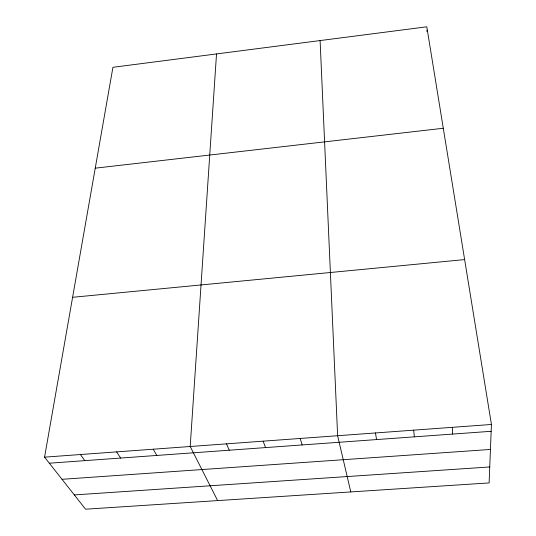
<?xml version="1.0" encoding="UTF-8"?>
<svg xmlns="http://www.w3.org/2000/svg" width="536" height="536" viewBox="0 0 536 536"><rect width="100%" height="100%" fill="white"/><g stroke="black" fill="none" stroke-linecap="round" stroke-linejoin="round"><path stroke-width="0.8" d="M491.432 424.472L489.113 482.923L85.566 509.2L44.568 457.154L112.929 67.302L426.797 26.8L491.432 424.472L44.568 457.154M216.524 53.935L190.2 446.501L217.643 500.597M95.241 168.17L443.285 128.258M72.594 297.306L464.632 259.591M49.332 463.205L491.157 431.299M62.022 479.311L490.44 449.449M74.323 494.922L489.743 466.963M80.4 454.535L84.788 460.645M116.614 451.888L120.613 458.059M153.216 449.208L156.814 455.439M226.48 443.848L229.274 450.213M263.143 441.168L265.528 447.594M300.187 438.461L302.15 444.947M350.792 491.927L337.626 435.721L320.099 40.569M375.461 432.954L376.56 439.574M413.705 430.16L414.355 436.847M426.937 30.036L427.004 31.651M452.357 427.333L452.558 434.086"/></g></svg>
